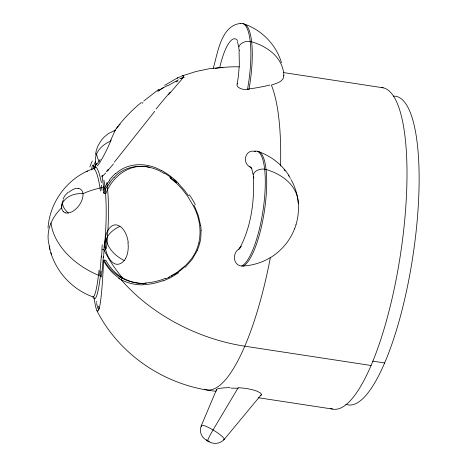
<?xml version="1.0" encoding="UTF-8"?>
<svg xmlns="http://www.w3.org/2000/svg" width="467" height="467" viewBox="0 0 467 467"><rect width="100%" height="100%" fill="white"/><g stroke="black" fill="none" stroke-linecap="round" stroke-linejoin="round"><path stroke-width="0.7" d="M102.191 244.749L101.946 249.232A2.96 0.759 3.3 0 1 103.972 249.74A144.904 97.708 23.2 0 0 122.336 277.667C129.505 281.881 137.911 283.767 146.194 283.562M104.229 245.14L103.972 249.74M48.025 228.042C49.66 201.674 68.077 177.32 93.137 168.774M105.291 239.483C102.775 249.547 112.296 273.522 124.275 260.551A19.655 11.582 85.3 0 0 125.699 258.21M105.355 238.935C105.507 231.86 111.73 220.798 119.908 226.355A29.567 20.385 -6.5 0 0 105.752 249.682M95.461 154.595L96.412 149.936L98.169 145.406L101.672 139.761L104.205 137.006L108.443 133.544L115.203 130.223L110.282 141.221A29.567 20.385 -6.5 0 0 96.126 164.547L96.354 163.678M183.741 76.185L181.336 79.892L168.389 94.877M91.334 169.935L92.53 165.143L93.458 165.978A1.045 0.689 22.5 0 0 93.779 166.059L95.221 166.281L96.231 163.964M243.062 23.706A58.247 15.417 -81.3 0 1 248.94 89.512A8.815 4.022 4.4 0 1 247.452 89.658L243.71 89.454L240.517 88.59L238.082 87.136L236.967 85.338L238.439 75.765L239.332 64.825L239.075 50.395M213.133 68.678C217.774 53.466 220.763 25.44 240.738 23.397M199.818 242.968L200.168 241.416A39.386 34.961 88.5 0 0 200.874 236.681L201.043 230.348M92.869 169.334L93.779 166.059M94.445 168.937L95.221 166.281M295.979 224.68C300.555 209.835 298.781 193.175 291.087 179.661M294.753 228.287C290.205 240.447 281.461 250.977 270.34 257.673A162.633 43.04 -81.3 0 1 204.272 389.128M93.458 165.978L95.636 161.238M149.726 167.332C130.544 162.329 112.354 176.222 105.834 193.583L104.293 193.344A1.057 0.916 -20 0 1 104.042 193.274L104.801 191.54M197.337 250.359L192.252 259.255L185.201 267.299M63.068 198.854L65.187 195.212L68.229 192.071M104.258 189.199L103.476 190.875A3.683 3.38 86.8 0 0 103.417 192.06L103.429 192.13A2.312 2.166 88.6 0 0 103.546 192.684M237.113 83.984L237.487 83.354M108.157 185.241L110.014 182.451M107.655 183.152L109.506 180.484M116.487 128.267C123.656 118.676 132.073 110.037 141.343 102.466M114.38 131.005L115.203 130.223M238.783 249.209L241.153 246.197L239.799 248.146C251.217 226.472 254.591 201.096 253.371 176.835M207.722 440.539A11.827 0.987 -59.4 0 1 213.051 429.944L238.24 387.645L245.665 388.381L252.034 389.589L257.206 391.223L260.656 393.132L261.52 394.376L224.347 439.26A11.827 11.541 -5.9 0 1 209.234 441.788M154.717 111.35L114.351 162.148M114.234 131.139L118.355 126.213M119.254 125.162L120.153 124.111M108.251 169.369L106.342 171.529M95.414 167.209L94.334 168.873A2.96 2.849 31.6 0 0 94.743 168.132A144.904 97.708 23.2 0 1 96.371 163.45M107.906 170.297L108.554 169.568M102.705 175.434L102.051 176.333M114.082 177.53C126.58 163.432 148.757 163.432 163.847 173.315M115.664 173.724C127.958 162.142 147.385 162.376 161.419 170.63M143.783 101L158.868 89.29M178.575 272.751L170.846 277.532L163.141 280.988M176.987 272.915L177.921 272.284M164.629 85.379L177.81 77.703M175.574 273.808L176.514 273.213M167.624 85.852L178.371 79.834M239.787 248.607C232.204 251.976 232.519 265.233 241.643 266.038A8.815 8.68 -17.8 0 0 243.219 266.079A58.247 15.417 -81.3 0 0 265.244 204.902A58.247 15.417 -81.3 0 0 257.264 151.401M173.683 274.935L175.102 274.1M168.756 277.2L177.104 272.349L185.615 265.379L189.544 261.106C203.005 245.765 202.678 222.852 193.239 205.608M158.208 90.604L167.262 85.642M171.296 276.242L172.568 275.553M176.018 82.034L177.909 81.03M167.466 278.075L169.381 277.194M165.546 278.881L166.824 278.344M86.097 171.71L87.679 171.062M260.294 395.654L261.263 395.105L261.52 394.376M180.968 76.29L181.47 76.103A39.386 3.298 -33.9 0 1 182.679 75.765M182.795 75.701L196.052 71.492L209.671 68.655L222.917 67.359M215.316 68.433L217.745 67.978M218.054 67.931L219.671 67.715A42.088 11.138 -81.3 0 1 237.528 40.571M118.589 275.203C113.294 271.292 108.986 266.12 105.857 260.341L104.415 260.119A1.045 0.724 23.9 0 0 104.106 260.107C103.26 260.388 103.405 261.526 103.522 262.436C103.335 267.019 100.055 341.155 94.001 297.187M182.679 75.765L183.566 75.812A44.342 3.841 -35.8 0 1 183.636 76.255M65.672 212.876A14.144 8.237 -53.7 0 0 67.838 213.045L68.305 212.981A14.127 8.219 -53.6 0 0 80.289 203.559A14.138 8.225 -53.6 0 0 78.579 188.423M230.009 387.517L223.617 387.896A19.03 2.516 0.6 0 0 216.256 389.951M144.963 283.311C128.273 284.333 111.747 274.952 104.106 260.107M142.984 284.87C134.333 284.952 125.576 282.739 118.256 278.069M255.77 151.547A8.815 7.898 15.6 0 0 254.416 151.279C245.519 149.487 242.116 162.096 249.232 166.48A42.083 11.138 -81.3 0 1 251.66 167.892M283.487 72.572L383.185 87.814M122.336 277.667L120.649 277.41A1.185 0.794 -59.5 0 0 119.476 278.817M372.678 361.137L384.656 362.964M371.096 365.498L244.813 346.199A147.846 99.693 23.2 0 1 121.233 279.791A1.185 0.794 -62.3 0 1 122.383 278.367M216.052 391.282C166.153 386.133 119.692 355.55 96.85 310.625M258.473 397.756L332.527 409.057M93.447 297.041C71.124 289.359 53.658 269.366 49.193 246.173M258.508 151.582C271.239 156.141 282.669 164.939 289.569 176.649M245.087 24.342C262.39 30.472 276.289 45.176 281.502 62.771M98.794 309.668L97.731 308.004L96.611 303.468M170.105 177.705L176.182 182.86L169.982 177.577M216.624 390.214L216.402 389.951L201.236 425.851A11.827 11.541 -5.9 0 0 206.145 439.996A1.798 0.315 31.5 0 0 208.451 441.659A1.798 0.315 31.5 0 0 208.615 441.14A1.798 0.315 31.5 0 0 206.186 439.926M178.412 183.513L184.319 190.098L188.528 195.761M176.059 182.749L181.967 188.925L187.576 196.158L193.285 205.696M284.234 169.889L285.092 170.91M288.297 175.166L289.032 176.263M289.744 177.384L290.427 178.511M194.266 205.538L198.387 215.661L200.652 225.719M283.702 75.362C284.52 81.515 275.845 83.488 271.403 85.117A162.633 43.04 -81.3 0 1 280.544 165.978M99.127 308.506L98.426 306.171M49.555 247.965L49.992 249.524M50.909 252.758L51.428 254.603M251.812 168.955L253.067 174.46M237.458 41.534L238.625 46.764M96.225 301.32L96.418 302.435M101.415 185.195L101.987 190.279M393.412 96.138A156.124 41.318 -81.3 0 1 412.624 257.942A156.124 41.318 -81.3 0 1 345.738 404.183M381.481 87.568A162.633 43.04 -81.3 0 1 399.857 258.438A162.633 43.04 -81.3 0 1 330.554 408.427M283.872 75.806A59.14 40.769 -6.5 0 0 251.625 41.791A8.873 6.118 -6.5 0 0 241.579 43.373A8.873 6.118 -6.5 0 0 239.489 50.389M269.838 85.023A59.04 9.107 -4.3 0 1 247.72 89.144M298.314 203.507A59.14 40.769 -6.5 0 0 266.067 169.492A8.873 6.118 -6.5 0 0 256.021 171.074A8.873 6.118 -6.5 0 0 253.931 178.09M270.311 257.626A59.093 58.106 10.4 0 1 243.214 266.003M254.416 151.279A58.381 15.452 -81.3 0 1 264.094 202.322A58.381 15.452 -81.3 0 1 241.643 266.038M249.215 166.497A49.975 49.088 -32.6 0 1 251.894 168.832M296.02 224.691A58.165 57.196 -28.9 0 1 294.794 228.299M219.531 67.832A49.864 10.986 -11.7 0 1 239.343 66.886M240.429 23.455A58.381 15.452 -81.3 0 1 247.452 89.658M201.528 426.564A13.473 2.37 31.5 0 1 213.822 430.411A13.473 2.37 31.5 0 1 223.419 439.873M230.972 388.17A25.708 5.37 3.4 0 1 238.345 388.311M101.987 175.364A73.383 11.833 -87.6 0 1 103.727 189.882M122.325 277.69A72.344 53.524 -71.9 0 1 118.571 275.238M165.487 278.303A85.239 62.969 -66.1 0 1 145.021 282.955M163.935 172.872A85.28 59.671 76.3 0 1 171.973 178.248M173.561 179.515A85.28 59.671 76.3 0 1 176.707 182.235M109.932 182.328A55.748 38.312 88.3 0 1 114.024 177.413M104.55 191.277A53.104 35.229 -89.1 0 1 107.959 184.961M104.024 193.303A1.097 1.01 87.1 0 1 103.575 192.673M179.742 78.818A39.351 3.409 -34.1 0 1 183.368 77.72M181.108 78.561A40.524 3.946 -35.1 0 1 184.284 77.551M89.845 166.952A68.923 21.768 -47 0 1 92.303 161.004M105.6 172.988A54.867 7.472 -55.7 0 1 101.946 176.806M113.487 163.87A58.346 5.855 -53.7 0 1 107.136 171.29M156.06 109.004A86.815 5.709 -52.8 0 1 170.222 92.104M177.127 78.222A41.872 3.602 -34.3 0 1 180.443 76.676M157.823 91.433A67.814 13.987 -41.5 0 1 163.281 87.638M142.143 103.33A86.757 31.061 -45.8 0 1 143.03 102.565M118.466 277.608A68.509 49.239 -77 0 1 104.223 261.765M163.106 280.568A86.757 63.635 -66.5 0 1 143.025 284.625M184.798 266.622A68.398 54.09 -76.9 0 1 178.295 272.086M199.748 242.945A41.872 36.881 89.1 0 1 197.267 250.324M200.711 225.713A44.342 38.761 88.7 0 1 201.108 230.348M189.345 194.827A73.109 56.682 83.2 0 1 195.311 204.709M161.448 170.449A86.815 59.869 76.2 0 1 178.511 183.297M109.331 180.204A58.346 40.063 87.7 0 1 115.559 173.485M104.042 188.954A54.867 36.338 -89.3 0 1 107.48 182.895M124.275 260.551A29.567 19.941 23.2 0 1 106.248 238.987M127.964 242.426A19.532 11.57 85 0 1 125.746 258.28M119.926 226.267A20.099 11.757 85.1 0 1 128.238 242.361M111.21 139.907A19.877 1.909 -64.2 0 1 97.317 165.832M99.255 161.588A29.567 19.941 23.2 0 1 96.622 153.853M100.16 159.463A19.392 1.634 -61.1 0 1 95.869 165.02M49.759 247.16A68.007 46.887 -6.5 0 1 61.72 207.733A17.74 12.23 -6.5 0 1 82.963 193.653A68.007 46.887 -6.5 0 1 101.718 187.67A2.96 2.037 -6.5 0 0 103.452 186.8M61.726 207.757A14.127 8.219 -53.6 0 1 63.331 199.823M68.982 192.229A14.127 8.219 -53.6 0 1 78.526 188.399M63.238 211.434A14.057 8.208 -53.3 0 1 61.685 207.757M68.305 212.981A17.74 11.961 23.2 0 1 62.45 203.297M65.654 212.905A14.407 8.371 -53.7 0 1 63.249 211.423M51.031 222.934A68.007 45.859 23.2 0 0 99.664 275.769A2.96 1.961 7 0 1 101.602 276.943M104.053 249.985A66.839 6.795 -88.2 0 1 103.534 257.796M99.016 270.3A64.534 6.795 -88.4 0 1 92.653 297.123M101.304 256.05A64.977 6.445 -88.2 0 1 99.588 274.794M100.925 271.251A66.256 6.993 -88.4 0 1 93.669 298.337M103.295 256.704A66.746 6.614 -88.1 0 1 101.514 275.898M102.028 249.466A65.053 6.614 -88.2 0 1 101.526 257.078M103.919 180.116A64.318 11.494 -86.5 0 1 104.264 248M106.826 182.725A66.063 11.914 -86.4 0 1 106.394 248.596M93.756 168.476A64.283 9.503 88.9 0 1 100.498 191.015M95.414 166.614A66.022 9.825 88.9 0 1 101.357 182.696"/></g></svg>
